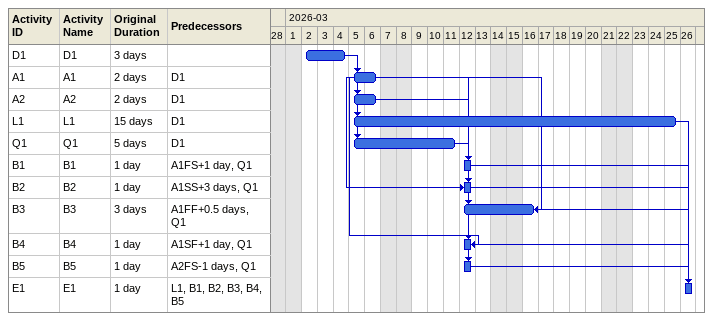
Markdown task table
| ID | Task | Original duration | Start | Finish | Predecessors |
|---|---|---|---|---|---|
| D1 | D1 | 3d | 2026-03-02 | 2026-03-04 |  |
| A1 | A1 | 2d | 2026-03-05 | 2026-03-06 | D1 |
| A2 | A2 | 2d | 2026-03-05 | 2026-03-06 | D1 |
| L1 | L1 | 15d | 2026-03-05 | 2026-03-25 | D1 |
| Q1 | Q1 | 5d | 2026-03-05 | 2026-03-11 | D1 |
| B1 | B1 | 1d | 2026-03-12 | 2026-03-12 | A1FS+1d, Q1 |
| B2 | B2 | 1d | 2026-03-12 | 2026-03-12 | A1SS+3d, Q1 |
| B3 | B3 | 3d | 2026-03-12 | 2026-03-16 | A1FF+0.5d, Q1 |
| B4 | B4 | 1d | 2026-03-12 | 2026-03-12 | A1SF+1d, Q1 |
| B5 | B5 | 1d | 2026-03-12 | 2026-03-12 | A2FS-1d, Q1 |
| E1 | E1 | 1d | 2026-03-26 | 2026-03-26 | L1, B1, B2, B3, B4, B5 |
